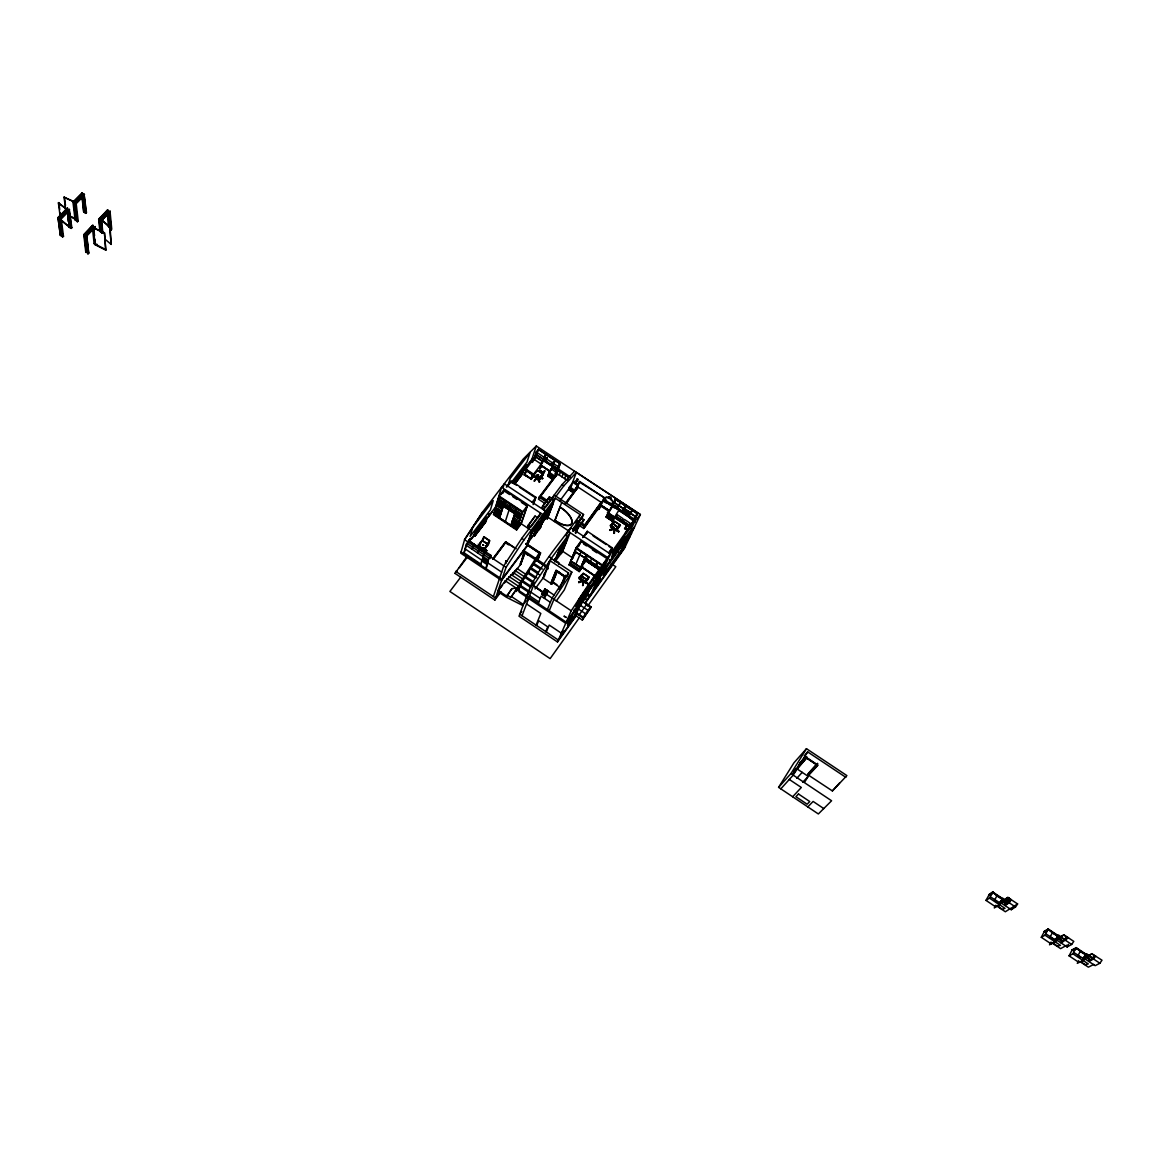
<?xml version="1.0" encoding="UTF-8"?>
<svg xmlns="http://www.w3.org/2000/svg" width="1160" height="1160" viewBox="0 0 1160 1160"><rect width="100%" height="100%" fill="white"/><g stroke="black" fill="none" stroke-linecap="round" stroke-linejoin="round"><path stroke-width="1.5" d="M543.721 594.862L543.039 594.297M615.032 529.366C624.211 534.383 612.929 530.497 617.526 527.176M619.295 527.046C619.135 526.016 618.352 527.292 619.44 526.712M616.685 529.467L618.962 531.164L618.468 531.904M614.887 529.134L614.002 533.412L614.278 529.033L609.74 530.236L613.77 528.163M614.322 533.296L614.742 529.467M613.654 528.337L610.407 525.161M582.465 580.957L582.596 580.348C571.706 573.083 589.802 581.044 578.666 581.697L578.782 582.552L583.103 581.102L582.798 585.568L583.712 581.203M583.886 581.407L587.685 583.886L585.539 581.523M588.381 578.68L587.366 579.13L588.236 579M481.719 550.768L482.082 548.143L479.152 548.839M482.342 550.87L483.01 548.158L486.794 550.637M482.705 548.26L486.692 550.957L483.387 547.723M487.475 545.765L487.374 546.085M478.224 544.185L480.472 546.244M523.203 579.275L513.198 572.547L510.849 575.693L511.212 574.664L521.231 581.348M577.941 479.355L576.883 478.891L576.766 480.704M610.232 525.799L613.799 528.017L609.783 529.917M582.625 580.043L578.913 582.233M584.002 578.231L584.915 578.159L584.031 578.332M610.798 497.915L609.812 496.973L609.812 497.872M610.087 497.828L610.928 497.872L609.696 497.423M501.004 591.788L494.87 600.053L455.01 573.388L467.538 555.625M585.104 603.374L624.385 548.477L640.378 514.533L536.283 445.991L523.16 459.128L482.546 512.125L464.565 539.675L460.738 553.175L501.57 580.435L527.061 546.229M463.681 553.697L466.668 543.257L488.998 558.149L485.721 568.414M463.884 553.827L466.857 543.503M470.293 538.863L468.35 541.705L468.611 540.821M468.901 540.69L469.583 539.791M468.393 542.634L469.046 540.168M468.51 541.183L470.598 538.457L469.873 539.313M475.005 531.715L473.918 535.441L474.947 536.137L485.967 521.696L487.099 517.94L486.069 517.244L475.005 531.715L476.035 532.411L474.947 536.137M475.701 530.816L474.571 534.586L475.6 535.267L476.731 531.497L475.673 530.86M475.629 532.425L476.397 529.902L477.427 530.584L476.296 534.368M476.702 531.541L475.6 535.267L474.614 534.542M471.786 548.97L474.382 544.446M477.021 530.613L477.789 528.076L478.819 528.772L477.717 532.498L476.644 531.86M471.989 549.115L474.599 544.591M477.717 529.714L478.486 527.176L479.515 527.858L478.37 531.642L477.34 530.961L478.413 531.599M477.688 532.541L478.79 528.815M480.472 526.089L481.255 523.537M479.762 529.83L480.907 526.046L479.863 525.35M481.168 525.175L481.908 522.682L482.98 523.32M481.212 525.132L481.951 522.638M582.16 575.664C585.466 570.067 575.142 584.495 582.712 574.417M481.139 528.017L482.284 524.233L481.226 523.58M482.546 523.377L483.328 520.826M481.835 527.118L484.024 519.912M483.923 521.565L484.721 519.013L485.75 519.695L484.59 523.508M484.329 521.55L483.212 525.306L482.183 524.625L483.241 525.262L484.373 521.507L483.299 520.869M484.619 520.666L485.402 518.1L486.446 518.796L485.272 522.609M485.315 519.767L486.069 517.244M478.442 545.765L483.14 539.429L478.442 545.765L484.401 549.753L488.462 544.228L489.738 540.647L483.763 536.659L489.476 540.995C479.703 558.511 489.911 537.602 488.215 544.577L482.241 540.603L483.763 536.659M489.274 513.691L488.592 515.228L488.897 514.272M477.471 552.769L480.08 548.245M477.673 552.899L480.284 548.375M481.487 547.737L478.906 548.288M495.596 506.775L501.584 487.287L542.894 514.634L536.007 533.6M499.177 496.074L493.464 514.62L516.577 529.975L521.231 523.798L527.51 505.455L503.947 489.839L499.177 496.074L522.768 511.72L516.577 529.975M521.391 502.367L527.032 506.093L521.246 523.029L516.591 529.207L511.052 525.538L516.591 508.312L505.108 500.7L499.598 517.925L510.849 525.408L493.87 514.126L499.278 496.828L504.904 500.569L499.525 517.606L494 513.952L499.278 496.828M485.272 542.416L488.389 544.49L482.632 540.865M503.266 487.04L504.266 483.778L545.534 511.096L538.602 530.12M484.401 549.753L478.514 545.519M480.53 564.949L483.705 554.741L485.764 552.029M502.889 493.232L503.947 489.839M484.808 551.798L470.322 541.981L485.257 551.986A3.161 2.857 17.2 0 1 485.764 552.595M483.909 554.886L481.965 561.135L486.983 564.485M503.397 492.391L503.904 490.782L509.515 494.508M507.761 486.272L510.255 478.37L530.149 452.385L526.988 462.072L511.647 482.125M486.765 564.34L488.751 558.105M486.113 568.675L487.939 562.977L501.671 572.141M513.909 482.328L514.764 479.689L515.779 480.37L514.503 484.286L522.551 473.759L523.827 469.843L522.798 469.176L512.067 483.227M490.187 557.293L490.796 555.393M514.576 481.443L515.432 478.804L516.461 479.486L515.185 483.415M490.027 558.598L491.042 555.423L468.741 540.56M514.286 483.836L515.112 481.255L514.083 480.573M515.243 480.559L516.113 477.92M515.924 479.674L516.78 477.036L517.809 477.717L516.519 481.647L515.504 480.979M516.171 480.095L517.462 476.165L518.476 476.833L517.201 480.776M517.259 477.92L518.128 475.281M518.607 476.165L519.477 473.512L520.507 474.193L519.202 478.137L518.187 477.471M517.867 479.892L520.144 472.642L521.173 473.309L519.868 477.253L518.853 476.586L519.912 477.209M519.941 474.411L520.782 471.801L521.841 472.439L520.55 476.383M521.957 471.786L522.798 469.176M521.884 474.628L523.189 470.685L522.13 470.046M526.133 465.928L524.349 468.408L524.769 467.335M525.393 466.857L524.856 467.436L525.335 466.581M582.32 574.157L582.407 575.316M613.423 523.566L613.625 522L613.669 523.233M525.799 466.102L526.524 465.233L524.625 467.509M551.841 469.002L549.361 472.279L549.753 471.177L540.502 465.073L532.962 475.063L525.335 469.873L533.005 474.933M524.291 474.933L526.35 469.394L533.237 473.933L531.57 478.921L524.291 474.933L531.57 478.921M526.249 470.394L524.74 474.991L526.669 469.843M531.483 460.534L536.283 445.991M510.849 525.408L516.591 508.312M511.052 525.538L516.794 508.442L522.435 512.183L516.591 529.207M493.275 559.163L505.977 541.952L516.186 548.738M532.527 462.449L533.643 459.084L541.27 464.116L539.559 469.133L542.039 465.87M525.291 470.017L534.093 458.403L536.21 452.037L538.298 449.311L560.251 463.768L556.118 475.165L553.668 478.442M536.181 455.677L538.298 449.311M531.251 478.471L532.788 473.889L530.83 479.007L525.161 474.44M531.149 479.471L533.237 473.933M533.586 475.673L539.443 479.544L533.586 475.673L537.5 470.365L543.344 474.237L539.443 479.544M587.627 578.782L587.917 577.883L587.366 579.13M493.391 596.588L499.365 578.956M499.772 577.782L503.802 565.848L521.768 538.37L540.662 513.155L539.516 516.316M537.5 470.365L543.257 474.512M538.182 477.92L539.53 482.139L537.298 478.05L534.311 481.226L536.804 477.688L532.338 476.368M540.502 465.073L549.492 471.177L547.737 476.165L552.841 479.529L557.539 471.264M534.165 480.921L536.674 477.412M494.87 600.053L506.05 567.341L524.015 539.864L555.22 498.133L580.13 514.591L578.854 517.737M537.298 478.05L539.183 482.082M541.067 463.986L544.315 458.49M552.972 463.232L555.046 460.476L545.939 454.488L543.808 460.709L541.27 464.116M504.542 583.016L505.296 580.827L516.823 588.526M539.85 481.56L538.066 478.253M612.378 507.268L613.437 504.817L612.378 507.268C615.742 502.004 648.904 536.891 627.255 514.446M482.893 540.516L484.14 536.921M517.215 588.555L518.796 586.423L507.283 578.738L506.905 579.84L509.269 576.665L520.753 584.321M533.107 504.629L535.485 497.814M533.673 503.745L535.92 497.307L511.125 480.907L506.384 487.099M542.663 478.529L539.835 477.412M539.647 478.283L542.445 478.775L542.634 477.891M509.269 576.665L508.863 577.825L511.212 574.664M528.148 527.684L528.191 525.248L535.064 516.07L537.689 517.809M539.501 497.727L556.901 474.802L556.264 474.382L539.139 497.147L538.428 499.148L545.171 503.599M513.198 572.547L512.792 573.707L515.127 570.561L525.103 577.216M570.488 477.036L558.569 469.176L557.742 470.278L568.472 477.354L567.327 480.414L557.264 473.787L540.546 496.001L540.183 497.016L547.389 501.772M488.084 543.967L489.346 540.386M515.127 570.561L514.736 571.663L517.07 568.516L525.611 574.2M535.064 516.07L527.597 526.915M505.296 580.827L498.162 590.425L506.76 596.167L511.908 588.671L516.809 588.004L518.912 589.512L518.404 590.208L517.621 589.686L520.637 582.146L521.42 582.668L518.912 589.512M516.678 569.618L517.07 568.516M538.37 558.685L537.602 558.178L539.748 552.45L537.095 558.859L538.37 558.685L540.603 552.769L540.024 553.654L525.9 544.025L540.183 553.422L520.753 583.596L519.97 583.074L539.327 552.928M526.35 543.547L540.531 552.972M532.222 535.963L527.698 541.618M522.435 557.076L524.132 552.334M527.322 543.605L531.034 532.73M524.117 552.928L520.55 564.673L525.074 552.87M531.222 533.165L527.22 545.649L532.527 531.686L531.613 531.077M531.918 531.222L538.051 523.16M520.376 563.89L524.378 552.697M511.908 588.671L506.76 596.167M520.55 564.673L525.059 551.74M527.22 545.649L532.092 532.034L540.038 521.391L539.081 521.768M537.645 517.925L538.515 516.461M544.548 509.689L542.053 507.63L542.663 505.934L549.463 496.872L552.073 498.597L545.287 507.659L542.663 505.934M537.341 523.174L533.716 535.007L526.901 544.127M507.152 595.095L510.748 597.501L517.867 587.279L519.52 592.325L526.712 597.125M558.178 466.509C552.348 483.488 556.002 467.886 560.005 463.739L555.524 476.426M540.038 521.391L534.47 535.92L533.571 535.326L538.472 521.87M618.816 526.625L619.15 525.654L618.57 526.959M536.645 528.51L534.209 535.253L536.761 528.684M534.47 535.92L539.704 521.725L532.019 532.019L527.249 545.345L501.975 579.26L461.086 551.957M544.388 508.935L543.793 509.486M556.351 475.339L558.569 469.176M556.901 474.802L557.264 473.787M542.053 507.63L549.463 496.872M516.403 589.091L516.809 588.004M540.879 523.711L543.88 515.461M517.867 587.279L510.748 597.501M544.141 515.852L539.995 528.51L545.461 514.373L544.548 513.764M559.308 475.122L560.425 472.048M518.128 589.005L520.637 582.146M539.995 528.51L545.04 514.692L552.914 504.165L552.058 504.266L546.911 518.216L552.392 503.817M519.52 592.325L518.912 586.612L519.738 584.945L536.022 560.077L544.75 565.877M518.404 590.208L520.898 583.35L520.13 582.813M541.082 524.088L545.896 517.635L549.564 507.645M552.421 499.902L554.19 495.073L583.538 514.46L581.61 519.187M552.914 504.165L547.172 518.883L546.273 518.288L551.333 504.643M561.976 476.89L563.107 473.816M547.172 518.883L552.32 504.832L544.721 515.025L539.777 528.539L534.832 535.18M547.288 518.462L555.22 498.133M564.659 478.645L565.79 475.586M535.572 561.28L536.022 560.077M537.863 559.381L540.183 553.422M554.509 521.579L561.745 502.439M633.969 528.134L565.732 623.283L526.292 596.936C537.805 565.978 561.803 541.648 580.13 514.591M554.886 520.405L560.019 507.065L563.136 509.138A15.602 6.888 36.6 0 1 571.865 523.16A15.602 6.888 36.6 0 1 558.076 522.261L554.886 520.405L557.96 522.435A15.602 6.888 36.6 0 0 571.735 523.32A15.602 6.888 36.6 0 0 563.02 509.298L560.019 507.065M568.878 488.925L573.475 492.753L568.647 489.563L569.589 486.809L572.866 482.415L577.709 485.605L573.518 492.391L568.675 489.201M628.662 528.612L640.378 514.533L576.375 472.396L571.445 485.3L559.642 501.135M528.946 597.269L533.426 585.582L551.449 558.09L570.14 532.672L562.673 551.29L554.929 561.846M522.043 615.757L528.641 598.516M574.214 482.082L577.375 483.966L574.534 481.4M576.375 489.361L579.652 481.443L604.157 497.596L602.025 502.251M576.781 488.81L579.652 481.443M544.025 574.2L544.895 572.764M566.268 503.382L578.057 487.099L601.17 502.323L584.277 525.755L579.928 522.87M544.112 576.636L551.232 558.438L571.822 572.112L564.282 589.976L556.249 601.083M547.781 569.183L548.303 568.154M559.236 564.267A2.914 2.624 21.8 0 0 558.207 562.397L554.393 560.091L559.773 552.29M554.799 559.627L560.28 552.639L564.775 541.358M555.06 559.163L554.596 559.57M554.639 561.484L559.178 550.043L567.211 539.226L561.803 552.726L561.222 553.509L559.671 552.479M538.211 603.476L541.111 596.153L550.347 602.315M545.026 595.413L542.097 593.456L541.865 594.283L545.171 596.486M554.813 561.237L559.642 549.274M555.103 561.121L559.613 549.753M483.053 539.647L480.472 542.155L480.472 543.721M480.211 544.054L480.472 542.155M554.088 595.051L544.794 588.86L543.475 592.035L546.766 594.239M543.678 592.296L544.997 588.99M566.051 535.847L567.892 531.193L607.797 557.612L599.517 575.737L599.735 574.678M559.598 552.595L563.615 542.634M543.938 592.47L545.258 589.164M544.214 592.644L545.519 589.338M579.333 578.884L583.262 573.33L589.251 577.317L585.322 582.856L579.333 578.884L580.798 575.519L586.815 579.522L585.684 582.262L579.696 578.289M580.942 576.128L580.087 578.55M544.475 592.818L545.794 589.526M568.661 532.309L569.908 529.192M544.736 592.992L546.055 589.701M544.997 593.166L546.316 589.875M545.273 593.34L546.592 590.048M561.222 553.509L566.79 539.69M545.534 593.529L546.853 590.222M545.794 593.702L547.114 590.411M546.055 593.876L547.375 590.585M544.432 598.328L547.955 591.31L544.794 588.86M546.316 594.05L547.65 590.759M560.135 573.025L557.134 571.024L552.015 583.697L550.696 583.668L556.133 570.328L565.79 576.737L563.586 581.856M546.592 594.225L547.912 590.933M550.855 583.437L556.133 570.328M573.924 528.481L573.171 529.279M567.24 576.172L568.559 573.011L549.826 560.57L542.952 578.173L551.377 583.784L556.669 570.676M551.595 584.277L557.032 570.88M573.866 529.105L581.392 517.969L584.016 519.709L575.838 530.395L573.866 529.105L580.58 519.97M556.8 572.576L552.899 582.233L551.986 581.624M536.079 625.139L540.821 613.466L526.567 603.939M536.659 625.53L538.718 620.716L547.737 626.835L545.736 631.605M575.215 532.687L576.578 529.337M575.838 531.382L577.868 526.393M576.245 531.005L577.477 527.96M576.621 530.511L577.462 528.757M575.824 533.368L579.043 525.495M586.163 579.609L585.046 582.349L587.859 583.248M588.308 578.144L586.134 581.174M585.322 582.856L586.568 579.87L580.798 575.519M547.375 609.565L552.116 598.053L568.559 573.011M610.667 526.698L614.495 521.304L620.411 525.204L616.569 530.598L610.667 526.698L612.219 523.174L618.164 527.104L616.932 530.004L611.015 526.103M612.364 523.769L611.407 526.365M549.202 610.784L553.972 599.285L571.822 572.112M584.277 525.755L601.17 502.323M579.463 525.625L583.784 528.481L603.36 500.25L612.335 506.166L615.394 499.134L637.405 513.634L634.172 520.55L589.352 583.277L571.242 610.798L557.496 641.944L518.999 616.192L525.828 598.154L528.177 599.72M582.871 566.558L579.231 571.576L569.082 564.833L576.201 547.679L580.841 541.328L607.26 558.815L602.649 565.21L594.993 582.044L599.778 574.577M580.174 543.576L580.783 542.126L576.143 548.477L569.284 564.978L571.111 562.47M559.279 589.396L564.934 576.215M560.352 587.236L565.137 576.114M562.44 583.074L565.674 575.288M562.571 583.306L565.166 577.086L555.915 570.938M485.649 547.172L486.257 545.736L485.402 547.52M578.884 546.026L580.841 541.328M585.988 534.398L587.293 531.294L612.306 547.839L609.508 553.943M586.539 533.702L587.236 532.063L583.553 537.109M546.302 631.982L549.216 625.066L561.367 633.186L563.035 630.866L559.99 637.725M600.068 504.788L609.319 510.878L600.068 504.788L603.36 500.25M601.808 505.31L598.531 509.37L600.488 504.73L609.478 510.661L609.13 511.444L600.358 505.673M598.734 509.501L600.691 504.875M619.541 525.915L617.424 528.844M616.569 530.598L617.917 527.438L612.219 523.174M575.78 564.34L581.247 551.58M600.691 505.397L600.808 503.193M604.113 501.091L606.158 502.439M605.999 502.425L605.23 501.627M586.206 554.871L579.42 570.662L569.676 564.195L576.274 548.288L586.206 554.871L579.029 571.445L582.16 567.11L595.109 575.838L592.223 579.855L594.79 581.551M579.231 571.576L586.423 555.016L602.286 565.529L576.143 548.477M600.75 568.791L584.988 558.207L586.423 555.016M600.634 570.604L584.915 560.193L586.293 556.988M586.481 556.843L584.915 560.193M586.655 557.061L585.351 560.077L590.295 563.354L590.976 561.803L586.032 558.511M607.477 512.836L629.358 527.264L607.477 512.836C616.351 500.627 607.622 514.779 615.394 499.134M600.532 505.093L603.78 500.656L612.553 506.441L606.158 516.852L612.306 520.898L618.759 510.4L632.214 519.26M606.187 517.041L612.321 521.087L606.187 517.041L608.797 513.445M610.61 508.863L615.554 499.38L620.383 502.555L617.265 507.804M564.151 616.293L566.355 617.555L564.253 616.149M583.262 573.33L589.251 577.317M612.639 506.093L615.554 499.38M578.782 582.552L582.842 580.899M591.15 562.049L590.512 563.485L595.486 566.79L596.82 563.803M582.509 585.351L583.132 585.452M617.468 507.95L620.586 502.686L632.113 510.284L628.966 515.518M573.837 610.639L574.882 609.319M576.694 603.91L588.903 585.597L589.962 586.293L577.738 604.606L576.694 603.91L577.999 602.083M574.722 609.217L574.345 609.913M616.09 516.591L621.948 520.289L623.094 518.737L617.366 514.793L616.09 516.591L621.948 520.289M579.855 599.067L580.913 596.718L581.972 597.414L580.391 600.923M614.495 521.304L620.411 525.204M578.898 602.562L579.957 600.213L578.869 599.561M581.189 597.212L582.262 594.848L583.306 595.544L581.726 599.067M579.043 602.779L580.116 600.43M581.377 597.385L582.929 593.92L583.973 594.616L582.9 593.963M579.725 601.851L581.305 598.342L580.246 597.647M582.523 595.355L583.596 592.977L584.654 593.688L583.059 597.197M587.685 583.886L585.409 581.827M595.385 567.124L597.038 563.934M581.566 598.836L582.639 596.472L581.551 595.834L580.014 599.299L580.682 598.371M583.871 593.485L584.945 591.121M585.089 591.353L584.046 593.673L585.336 591.875M584.712 592.745L586.279 589.265M582.392 598.139L583.465 595.776M610.58 525.378L614.162 527.597M573.388 619.019L581.058 601.909M583.726 596.269L585.322 592.745L584.234 592.093M610.029 530.453L614.133 528.96M584.915 594.181L585.988 591.817L584.901 591.165M574.983 616.786L582.146 600.851L580.522 603.113M585.061 594.413L586.134 592.049M586.902 591.397L587.99 589.034L586.902 588.381M592.223 579.855L595.109 575.838M576.128 615.902L577.013 613.945L583.248 618.106L582.349 620.063L576.128 615.902L557.496 641.944M587.076 591.6L589.323 587.178L588.279 586.481M589.425 587.453L587.743 590.672M613.712 533.194L614.466 532.976M587.728 593.746L590.44 587.772M594.166 583.204L602.359 565.196M623.166 521.26L628.966 525.088L623.166 521.26L624.442 519.462L630.228 523.276L628.966 525.088M598.241 577.941L590.266 595.428L586.25 592.76M610.247 551.74L611.813 548.303L608.986 546.447M593.485 590.933L601.518 573.374M602.069 572.199L610.392 554.016L570.517 527.626M604.055 570.125L597.53 582.132M629.169 515.663L632.316 510.414L637.144 513.604C636.405 518.143 612.378 551.855 634.172 520.55M597.937 584.727L600.387 579.507M614.002 550.666L612.335 554.277L613.365 554.958L625.399 536.921L624.37 536.239L614.002 550.666L615.032 551.348M610.566 559.584C608.391 562.832 611.088 558.366 610.102 560.352M627.371 530.395L624.602 528.423L627.415 530.294M609.682 561.005L609.971 560.135M616.105 548.593L617.265 546.128M616.758 547.679L617.903 545.214L618.947 545.91M627.923 529.467L625.733 528.032L626.791 525.77M614.539 552.899L615.684 550.434L614.626 549.797M617.961 545.577L616.845 547.999L617.497 547.085M615.279 552.29L617.642 547.723L616.569 547.085M616.583 550.478L618.294 546.809L617.221 546.172M617.236 549.579L618.382 547.114M617.874 548.68L619.6 544.997L618.526 544.359M625.37 546.389L584.973 602.823L591.194 606.97L582.349 620.063M621.934 540.473L623.109 537.993L624.138 538.675L623.05 541.473L625.399 536.921M622.587 539.574L623.746 537.095M620.47 545.07L621.63 542.59M621.107 544.171L622.833 540.473L621.774 539.835M621.76 543.272L624.109 538.718M632.736 520.695L633.969 518.346M632.707 520.956L633.041 520.303L634.766 522.319M637.144 513.604L632.258 523.131L637.405 513.634M631.939 524.044L627.183 531.382M631.736 525.045L633.911 520.39M627.821 535.398L628.705 533.977M628.43 536.123L620.266 553.509L617.439 551.638M544.548 470.8L539.154 479.022L544.548 470.8L543.097 474.556M544.924 471.061L539.53 479.283L543.344 474.237M541.343 475.788L539.4 478.688M1090.081 959.015L1088.834 961.452L1093.546 959.015L1095.475 956.217L1091.937 953.854L1086.586 956.681L1088.921 958.232M1085.557 954.404L1083.759 958.001M1082.758 960.32L1085.934 954.216L1080.207 951.403L1076.089 947.735L1071.941 949.88M1086.035 954.202L1082.831 960.408L1072.898 953.781L1076.117 947.589L1086.035 954.202L1085.093 954.665M1084.498 957.827L1086.557 953.824L1092.241 957.899L1095.475 956.217M1078.655 960.683L1077.292 963.337L1085.311 959.146L1086.688 956.463L1089.022 958.015M1088.616 955.608L1092.126 957.957L1090.879 960.393L1087.355 958.044L1088.718 955.55M1060.907 939.542L1058.674 937.788L1063.923 934.83L1073.783 941.398L1071.68 944.443L1067.098 946.952L1057.282 940.441L1049.524 944.806L1050.917 942.166L1060.617 948.634L1066.91 945.183M1080.337 957.508L1077.901 955.869L1080.207 951.403L1083.875 953.839M1078.959 962.438L1069.07 955.84L1072.261 949.707M1075.668 947.865L1085.601 954.419M1067.084 946.981L1068.476 944.312M1062.067 940.325L1060.791 942.746L1065.344 940.209L1067.272 937.41L1063.749 935.076L1058.572 937.99M1060.646 936.831L1059.268 939.31L1062.763 941.644L1064.14 939.165L1058.775 935.308L1056.499 938.367M1044.522 931.205L1041.288 937.309L1051.148 943.878L1054.889 941.775L1058.138 935.598L1048.248 929.001L1044.203 931.393M1056.688 939.281L1058.775 935.308M1057.282 940.441L1058.674 937.788L1061.008 939.339M1052.454 938.889L1050.003 937.265L1052.352 932.829L1048.219 929.16L1044.986 935.163L1054.889 941.775M1047.813 929.29L1057.717 935.83M569.923 477.296L569.284 476.412L568.951 477.296M1008.214 901.885L1004.734 899.565L1003.342 902.016L1006.822 904.336L1008.214 901.885L1011.129 900.001L1007.808 897.419L1017.595 903.944L1015.508 906.989L1011.244 909.701L1001.486 903.234L994.279 907.932L995.701 905.322L1005.343 911.745L1011.201 908.019M1011.23 909.73L1012.651 907.091L1017.595 903.944M1000.297 902.32L1002.153 898.797L992.38 892.272M999.267 904.655L1002.588 898.565L992.771 892.011L989.437 898.101L999.267 904.655L1002.486 898.58L996.889 895.854L992.742 892.17M1001.312 902.349L1003.443 898.42L1001.327 901.566M1001.486 903.234L1002.921 900.61L1005.082 902.045M1006.285 903.133L1004.981 905.525L1009.214 902.799L1011.129 900.001M996.918 901.842L994.497 900.232L996.889 895.854L1000.529 898.275M995.788 906.932L985.986 900.392L989.306 894.374M809.723 773.256L808.81 772.647L807.737 774.663L832.387 790.932L846.887 775.59L806.476 748.693L793.889 762.874L778.592 787.35L818.351 813.957L831.589 800.762L790.917 773.618L778.592 787.35M583.929 580.536L583.147 580.595M832.387 790.932L839.55 783.029M808.665 775.271L818.017 765.151L805.373 756.74L799.631 763.193M804.764 781.913L808.201 776.359L796.224 768.369M798.486 794.005L809.753 801.545L807.142 804.213L795.919 796.717L798.515 793.947M790.917 773.618L806.476 748.693M792.759 773.909L794.484 771.139M845.843 777.331L807.679 751.912L793.208 775.141L780.825 788.843M515.504 591.063L528.134 571.43M517.664 589.135L516.142 591.499L518.085 588.86M520.289 585.046L518.418 587.961L517.78 587.525M526.756 574.997L528.728 571.938M464.565 539.675L482.546 512.125M608.347 497.437L608.26 497.567A4.64 2.146 36.2 0 0 606.115 500.453A4.64 2.146 36.2 0 0 612.828 503.063A4.64 2.146 36.2 0 0 608.304 497.466L608.986 496.668M1091.937 953.854L1102 960.205L1099.897 963.249L1095.156 965.671L1085.311 959.146M582.74 617.758L590.687 606.622M583.248 618.106L591.194 606.97M577.013 613.945L558.337 640.03L519.752 614.22L521.783 611.436M578.927 615.221L586.873 604.085M579.318 617.773L550.13 658.634L449.891 591.455L460.679 577.216M587.656 606.1L615.8 566.689L611.291 563.702M600.343 569.357L579.492 598.371L575.722 606.854L596.385 578.072M600.793 568.69L585.118 558.033M635.1 521.666L633.041 520.303M596.849 577.375L599.575 573.562M579.087 602.736L581.058 599.995M581.755 599.01L584.393 595.341M585.089 594.37L586.38 592.572M622.398 542.372L619.846 545.925L621.542 542.285L620.47 541.648M609.522 560.904L610.407 559.482M627.98 535.5L628.865 534.078M634.549 526.901L566.24 622.151L519.926 591.237M568.559 621.195L567.878 622.166L568.937 622.804M626.4 540.444L631.562 533.237M588.439 594.065L577.955 608.696L586.09 614.118M624.544 544.402L629.691 537.225M568.269 623.717L572.851 617.323L571.822 616.641L569.226 620.266L570.256 620.962L569.197 620.324M595.863 585.742L600.706 579L595.79 585.93M568.777 624.254L569.4 623.384M596.994 562.02L595.66 565.007M585.669 581.073L587.917 577.883M624.558 528.539L627.4 524.538M625.733 528.032L627.342 525.799M608.652 552.914L612.306 547.839M609.145 552.61L611.073 549.941M636.014 516.04L633.954 518.94L612.451 504.643M629.445 527.046L634.056 520.216M626.98 531.251L631.025 525.321M591.702 558.511L590.382 561.512M616.961 528.772L619.15 525.654M630.01 512.154C629.59 518.071 619.745 511.589 625.356 509.095M584.915 557.887L574.882 551.508L584.857 557.989M612.465 520.55L615.322 516.562M612.321 521.087L615.786 516.301M620.44 509.95L612.48 507.007M586.684 557.859L585.104 560.034L600.808 570.459M585.814 560.585L581.247 566.892L596.849 577.361L581.247 566.892L585.771 560.686L598.546 569.154M613.292 522.537L611.494 524.943M625.428 505.876L622.297 511.125L624.327 508.341M625.632 506.021L622.514 511.27L624.529 508.471M581.812 566.66L579.957 569.284L570.198 562.788M569.082 564.833L571.358 561.861M105.763 250.154L104.472 232.783L93.322 227.694L95.106 244.702L105.763 250.154L104.472 232.783M557.134 571.024L564.514 576.796M542.097 593.456L544.924 595.558M582.683 537.602L587.293 531.294M541.894 593.949L545.214 596.385M550.696 583.668L552.058 581.841M575.505 550.029L579.289 544.794M551.377 583.784L552.551 582.175L551.913 581.74M573.127 555.712L575.113 552.957M572.373 557.554L575.201 553.683M571.604 559.381L573.591 556.626M612.408 504.745L614.481 501.86M524.363 603.243L526.263 600.663M535.021 588.99L544.605 575.925M604.157 497.596L579.246 481.995M583.784 528.481L601.097 504.846M598.531 509.37L601.605 505.165M605.158 502.178L606.027 502.846M95.106 244.702L94.888 239.163M567.37 532.512L569.995 528.96M575.447 523L577.39 520.361M572.764 529.105L583.538 514.46M572.88 529.815L573.765 528.38M567.08 539.139L559.178 550.173M573.171 530.961L578.347 523.957M572.996 531.352L574.983 528.655M526.727 595.79L529.946 591.426M526.292 596.936L528.423 594.036M575.838 530.395L578.072 527.901M580.624 523.885L583.335 521.376M554.393 560.091L555.423 558.758M584.016 519.709L577.042 529.221L577.955 528.076M525.639 553.262L527.655 555.103L528.235 554.321L527.409 554.437M498.742 590.237L502.57 585.075M504.919 581.928L507.283 578.738M577.665 485.707L574.403 490.114L569.589 486.809M565.34 503.353L577.086 487.548L577.723 487.968M574.49 491.39L576.534 488.65M499.713 592.441L495.552 598.038L455.604 571.314M513.227 574.273L520.492 564.485M565.558 503.918L578.057 487.099M525.828 544.228L526.408 543.344M527.452 542.184L528.481 540.865M568.647 489.563L571.706 485.46M575.49 482.632L576.317 482.864M543.3 509.617L562.034 484.59L574.562 471.221M538.675 516.577L530.816 526.988L528.191 525.248M556.017 496.291L563.861 485.793L576.375 472.41M551.957 504.542L545.04 514.692M522.435 512.183L505.108 500.7M522.768 511.72L527.51 505.455M521.725 514.054L516.098 510.327M521.188 515.635L515.533 512.01M521.289 515.562L515.577 511.908M520.535 517.563L514.924 513.851M532.164 502.295L535.92 497.307M558.656 467.465L556.582 470.206L551.855 467.088M519.926 519.375L514.329 515.663M558.612 467.582L556.553 470.322L551.812 467.204L553.929 464.348M558.018 469.249L555.915 472.091L551.232 468.872M519.317 521.188L513.735 517.476M492.84 558.656L505.441 541.909L514.996 548.274M517.853 525.697L512.299 522.014M492.899 559.323L505.977 541.952M517.476 526.814L511.937 523.131M517.099 527.93L511.56 524.247M64.075 197.243L75.153 202.289L64.075 197.243L65.598 209.394M536.993 475.687L539.69 477.949L536.688 475.223L535.587 476.673L536.993 475.687L539.937 477.615M498.118 500.322L515.33 511.879L503.904 504.296M514.721 513.706L503.353 506.036M513.126 519.274L518.708 522.971L513.271 519.1M549.492 471.177L553.247 466.248M553.059 466.798L549.115 472.265L554.234 475.643M512.532 521.072L518.23 524.581L512.328 520.941M547.737 476.165L549.39 473.99M547.94 476.296L549.593 474.121M510.849 504.498L505.354 521.478M539.588 468.35L541.923 465.262M536.688 475.223L539.777 477.76L542.517 478.239M539.4 471.627L540.255 470.51L543.503 472.903M540.255 470.51L543.344 473.048M539.791 471.888L540.574 470.974L543.257 473.236M504.904 500.569L499.134 497.016M504.223 502.454L498.611 498.727M504.44 502.599L516.026 510.009M503.107 506.007L497.51 502.295M503.31 506.137L514.866 513.532M502.526 507.834L496.944 504.136M501.41 511.372L495.813 507.79M501.381 511.473L495.958 507.616M455.01 573.388L457.185 570.546M459.346 567.689L466.914 557.728M500.975 512.995L495.436 509.312L500.946 513.111M500.584 514.242L495.045 510.56M545.939 454.488C540.574 464.623 537.327 471.38 545.736 454.343L538.472 449.558L534.093 458.403M500.236 515.359L494.697 511.69M499.873 516.49L494.349 512.822M544.359 458.374L542.242 461.216L534.992 456.446L537.109 453.603M501.048 494.522L503.904 490.782M507.34 486.663L511.125 481.719M498.089 500.438L503.832 503.976M468.205 541.604L470.598 538.457M488.433 515.112L489.433 513.793M524.189 468.307L526.524 465.233M468.64 542.082L475.252 533.412M498.379 503.28L475.991 532.716L477.021 533.412L479.182 526.263L480.211 526.945L479.065 530.729L478.036 530.048M513.721 483.067L531.904 459.229M471.627 538.922L473.802 536.079M487.954 517.548L492.304 511.85M523.856 470.51L530.395 461.955M533.846 459.215L536.384 455.808M533.47 460.622L535.702 457.635M1084.223 956.855L1086.557 953.824M793.846 771.574L795.919 769.065M793.947 771.719L806.693 756.914M794.324 771.98L806.084 758.524M794.44 772.139L807.171 757.32M804.228 755.769L807.679 751.912M798.848 764.614L805.518 757.176L817.466 765.151L808.404 774.938M798.471 765.76L806.04 757.176M798.182 766.238L806.055 757.683L816.741 764.947L817.64 763.468L808.636 773.212L817.466 763.439M796.804 778.288L802.212 772.357M813.682 768.109L808.085 774.72L817.351 764.715M807.737 774.663L817.075 764.527M809.651 773.372L814.291 768.369M802.749 782.246L808.201 776.359M792.657 796.76L801.328 787.481L789.308 779.462M511.893 575.316L514.344 572.75M84.665 234.436L86.666 252.198L85.782 252.271L86.463 251.575L88.697 253.213L88.015 253.924L85.927 236.103L95.366 226.533L86.043 236.19M97.194 244.368L96.526 245.064L94.105 243.629L94.772 242.918L96.584 244.789M109.823 228.1L111.142 229.622L109.547 211.671M109.62 228.94L111.084 229.912L111.751 229.216L110.026 211.163L100.92 220.792L102.138 233.305M85.782 252.271L83.781 234.523L92.916 225.083L84.274 234.842L86.275 252.605M99.731 229.883L98.658 219.138L107.706 209.8L99.165 219.472L100.398 232M93.017 225.808L84.709 234.784L86.449 235.944M99.586 219.414L107.851 210.874L109.576 212.019M86.797 235.987L85.303 235.001L93.249 226.78L94.728 227.766L86.797 235.987L88.697 253.213L86.608 235.393M100.166 219.631L108.04 211.497L109.519 212.469L101.659 220.603L100.166 219.631L107.953 211.686L107.082 211.106L99.412 219.037L101.312 220.56M93.162 226.969L85.405 234.987L84.535 234.407L92.292 226.388L93.235 226.606M102.007 233.232L100.79 220.719L110.026 211.163M58.131 217.66L67.526 208.089L58 217.573L60.392 235.567L61.074 234.856L63.495 236.306L62.321 236.683L59.958 218.704L69.15 209.337L71.862 227.708L71.181 228.404L68.962 226.78L69.644 226.069M85.84 213.353L83.926 195.793L76.197 203.667L78.228 221.168L77.067 221.545L74.936 203.435L84.042 194.155L86.507 212.671L85.84 213.353L83.636 211.729L84.303 211.048M70.427 227.737L68.237 210.032M84.984 212.787L83.331 196.808M62.321 236.683L61.002 235.146L58.623 217.152M69.281 226.649L71.862 227.708M77.067 221.545L75.748 220.023L73.602 201.883M85.303 205.726L86.028 212.338L83.941 211.613M807.809 806.896L813.116 801.444L823.76 808.563M78.228 221.168L75.82 219.733L75.139 220.429L72.993 202.304L82.302 192.835L82.781 196.229M82.418 192.908L72.993 202.304M67.033 208.582L58.667 217.5L60.407 218.645L68.759 209.728M75.371 203.377L83.65 194.546M69.644 209.655L59.958 218.704M84.535 194.474L74.936 203.435M63.495 236.306L61.233 218.936L69.034 210.975L68.164 210.395M577.158 479.602L577.607 478.834M578.042 479.921L577.477 479.834M111.171 244.398L110.084 227.041L101.21 219.544L109.635 227.404L111.171 244.398L104.922 239.09M60.653 220.226L69.803 227.258L67.889 211.758M58.392 202.899L67.671 210.032L58.392 202.899L60.204 216.761M989.002 894.577L992.771 892.011M992.801 892.127L989.32 894.65L990.118 895.187M989.567 894.809L992.83 892.62M989.842 894.998L993.105 892.808M990.307 895.041L991.785 894.056M985.986 900.392L989.538 898.072M1002.588 898.565L999.34 903.466L1000.065 902.987L990.698 897.042M999.862 902.509L1007.808 897.419M1008.011 897.564L1002.82 900.812L1005.126 902.364M1003.414 900.928L1008.286 897.753M1003.69 901.117L1008.577 897.941M1003.965 901.306L1008.852 898.115M1003.342 902.016L1006.923 904.278M1004.241 901.48L1009.128 898.304M1004.531 901.668L1009.403 898.492M1006.024 901.059L1009.693 898.681M1006.3 901.247L1009.968 898.869M1006.576 901.436L1010.244 899.058M1006.865 901.624L1010.534 899.246M1007.141 901.798L1010.809 899.42M1007.416 901.987L1011.085 899.609M1007.619 902.132L1011.303 899.754M1048.292 929.116L1044.522 931.48L1045.537 931.886M1044.768 931.639L1048.278 929.595M1046.857 930.769L1048.553 929.784M1041.288 937.309L1045.102 935.148M1057.224 936.077L1058.138 935.598M1058.674 937.788L1054.889 940.513L1057.964 935.656L1052.352 932.829L1056.006 935.264M1059.268 939.31L1062.879 941.587M1063.488 939.383L1067.432 937.164M1063.706 939.513L1067.649 937.309M1063.981 939.702L1066.62 938.237M1064.256 939.89L1066.895 938.426M1064.546 940.079L1068.49 937.874M1072.507 950.141L1076.132 948.169M1074.653 949.315L1076.422 948.358M1075.204 949.678L1076.973 948.735M1069.07 955.84L1073.014 953.766M1092.111 953.607L1082.787 959.131L1083.599 958.711L1074.116 952.693M1087.355 958.044L1090.98 960.335M1091.56 958.087L1095.634 955.97M1093.807 964.395L1088.384 967.164L1080.047 961.611M520.753 583.596L520.057 583.045M609.58 497.176L610.392 497.553M506.282 562.962L505.383 562.499L506.354 561.962M568.922 477.789L568.356 478.558M577.926 479.776L577.23 479.964M536.746 476.861L532.222 476.716L536.558 477.746M532.44 476.47L535.238 476.963M539.762 477.949L542.561 478.442M999.282 902.77L1000.021 903.016M1082.787 958.464L1083.556 958.726M613.35 505.078L618.048 506.804M523 605.636L506.384 597.255L497.785 591.513M93.322 227.694L104.139 233.218M71.122 216.499L74.153 218.051M70.803 216.935L75.342 219.255M95.424 244.267L106.082 249.719M994.497 900.232L996.846 901.624M1050.003 937.265L1055.614 940.107L1046.233 934.076M1077.901 955.869L1080.279 957.29M68.251 210.207L66.758 209.061M624.486 508.573L627.357 510.473M628.401 511.024L630.982 512.72M613.365 501.932L635.39 516.432M613.524 502.164L618.352 505.354M618.555 505.485L630.083 513.082M630.3 513.213L635.129 516.403M536.21 452.037L558.134 466.625L560.251 463.768L555.249 460.622L550.986 469.539M535.717 454.256L542.981 459.041L535.688 454.372M552.493 465.305L557.235 468.437M552.45 465.421L557.191 468.538M543.605 460.578L552.856 466.668L543.764 460.839M614.061 507.036L629.779 517.389M535.035 456.329L542.285 461.114M542.474 466.189L550.029 471.177M548.738 473.352L553.856 476.731M607.985 512.662L614.148 516.736M569.111 488.055L573.953 491.245M548.346 474.425L553.465 477.804M607.521 513.721L613.683 517.78M547.97 475.513L553.073 478.877M562.034 484.59L563.861 485.793M607.072 514.764L613.22 518.824M606.607 515.808L612.755 519.868M525.929 469.93L532.817 474.483M610.784 526.437L616.699 530.337M623.717 537.138L624.776 537.776M521.463 470.931L522.508 471.554L521.217 475.513L520.202 474.832M521.812 472.483L520.782 471.801L518.534 479.022L517.519 478.34M521.536 473.091L522.551 473.759M621.122 540.749L622.195 541.386M518.766 474.44L519.825 475.078M58.769 217.384L60.247 218.37M518.1 475.325L519.158 475.948M619.832 542.547L620.89 543.184L614.669 553.146L616.337 549.535L615.279 548.898M517.418 476.209L518.447 476.876M516.084 477.963L517.128 478.601L515.852 482.531L514.837 481.849M581.726 522.986L584.625 524.9M540.546 496.001L547.752 500.772M83.694 194.894L81.969 193.763L73.645 202.246L76.197 203.667M515.533 480.936L516.562 481.603M551.232 504.817L552.145 505.426M580.188 523.87L584.51 526.741M539.139 497.147L547.23 502.498M514.054 480.617L515.083 481.298M513.372 481.501L514.431 482.139M512.705 482.386L513.764 483.024M512.517 482.632L516.736 485.402M519.491 487.229L534.078 496.886M593.093 535.934L606.158 544.562M574.678 527.104L577.303 528.844M548.115 517.346L569.487 531.497M545.896 517.635L539.675 527.017L540.589 527.727M512.589 496.538L516.896 499.38M583.611 543.996L586.452 545.867M592.398 549.811L596.863 552.769M67.077 208.93L68.803 210.09M93.061 226.156L94.757 226.969M576.201 547.679L602.649 565.21M591.194 561.947L596.167 565.239M596.385 565.384L600.111 567.849M595.689 566.936L600.648 570.212M497.654 502.12L503.237 505.818M515.069 513.663L520.68 517.389M497.089 503.947L502.671 507.659M514.46 515.49L520.057 519.187M496.552 505.673L502.091 509.486M519.549 522.667L530.018 529.627M561.933 550.797L572.996 558.134M60.364 218.356L61.233 218.936M559.453 552L561.266 553.204M511.197 525.364L516.722 529.033M579.275 570.851L569.546 564.369L579.231 570.938M592.267 579.753L594.833 581.464M554.495 559.903L558.207 562.397A2.914 2.624 21.8 0 1 559.192 564.369M521.768 538.37L524.015 539.864M549.188 556.597L551.449 558.09M579.449 578.637L585.438 582.61M526.089 543.88L540.27 553.305M86.666 252.198L88.377 253.329L86.406 235.596M485.373 518.158L486.402 518.839M588.236 586.525L589.294 587.221M587.569 587.453L588.657 588.105M483.995 519.955L485.054 520.608L483.894 524.407L482.864 523.726M586.235 589.309L587.322 589.962L585.713 593.5L584.669 592.803M484.242 521.913L485.3 522.551M482.603 521.768L483.647 522.464M555.959 570.561L565.616 576.97M545.214 564.775L523.523 550.347L523.102 551.565L544.75 565.964M585.148 593.441L589.585 596.385M480.53 524.494L481.603 525.132M481.487 525.524L482.546 526.162L483.676 522.421L482.647 521.725L480.443 528.931L479.413 528.235M479.834 525.393L480.878 526.089M480.791 526.437L481.864 527.075M505.659 542.909L508.573 544.852M533.658 563.282L542.401 569.082M582.726 596.82L587.163 599.778M533.237 564.413L540.516 569.241M478.123 529.685L477.093 528.989L478.094 529.728M580.217 597.69L581.261 598.4M83.143 195.039L81.664 194.054L83.636 211.729M75.226 203.116L73.718 201.956M579.55 598.633L580.624 599.285M556.93 584.683L553.03 582.088L552.015 583.697M582.827 601.895L590.947 607.303M530.874 567.602L538.153 572.446M552.697 582.552L560.497 587.743M530.018 568.501L539.154 574.591M578.231 600.46L579.289 601.155M520.245 563.296L521.13 563.89M580.391 605.288L588.526 610.711M528.076 571.996L536.79 577.796M527.655 573.112L534.919 577.941M525.291 576.317L534.006 582.117M524.885 577.419L533.586 583.219M575.519 612.103L583.654 617.526M464.565 539.675L506.05 567.341M531.164 584.089L571.242 610.798M1004.647 899.623L1008.127 901.943M1009.214 902.799L1015.508 906.989M1060.53 936.888L1064.039 939.223M1065.344 940.209L1071.68 944.443M1093.546 959.015L1099.897 963.249M542.88 592.064L534.89 586.742L542.677 592.441M522.508 580.624L531.222 586.438M1046.334 930.421L1047.132 930.958M1074.131 948.967L1074.928 949.504M522.101 581.74L530.801 587.54M466.32 545.33L483.111 556.655M483.358 556.684L488.142 560.005M1072.261 949.982L1073.333 950.692M482.864 558.264L487.678 561.484M482.836 558.366L487.649 561.585M482.415 559.7L487.229 562.919L482.386 559.801M570.517 618.483L571.576 619.121M530.903 592.18L540.226 598.4M519.738 584.945L529.888 591.716M465.059 548.868L482.183 560.439M569.85 619.397L570.909 620.034M519.332 586.047L528.032 591.846M568.53 621.238L569.589 621.876M529.54 595.732L538.82 601.938M464.159 552.87L480.791 564.093M511.168 596.356L523.421 604.534M616.322 529.888L618.613 531.585M579.376 577.332L582.856 579.928M483.285 548.042L486.736 550.637M62.35 220.922L69.803 227.258M548.839 498.568L549.376 499.351M616.134 526.016L615.235 526.089M58 217.573L60.392 235.567M60.32 218.094L62.814 237.002M58.812 216.949L61.19 234.944M58.841 202.536L59.74 209.467M60.204 212.932L60.653 216.398M67.425 212.106L69.368 227.621M67.86 217.92L68.295 221.458M64.394 196.794L65.496 205.494M69.15 209.337L69.76 214.252M70.165 217.543L70.963 224.112M69.034 210.975L71.181 228.404M69.672 217.167L70.978 227.78M67.396 208.002L67.802 211.294M101.659 220.603L102.819 232.71M75.299 202.84L77.546 221.864M81.925 193.415L83.752 211.816M85.927 236.103L87.899 253.837M85.985 240.135L86.26 243.614M84.042 194.155L84.767 200.767M83.52 202.84L84.056 207.814M82.302 192.835L83.027 199.448M83.389 202.768L84.114 209.38M93.829 228.955L94.54 235.755M92.655 229.839L94.105 243.629M100.253 219.356L101.355 231.797M99.543 219.066L100.79 231.695M101.282 220.212L102.5 232.841M107.706 209.8L109.359 227.302M107.242 212.845L108.518 226.737M109.344 211.874L111.084 229.912M553.059 462.26A4.625 2.117 37.3 0 1 550.652 464A4.625 2.117 37.3 0 1 545.78 460.099A4.625 2.117 37.3 0 1 547.317 457.678M552.899 462.477A4.625 2.117 37.3 0 1 550.492 464.217A4.625 2.117 37.3 0 1 545.606 460.317A4.625 2.117 37.3 0 1 547.158 457.896M576.187 480.486L577.346 480.907L576.187 480.486M505.847 560.918L507.036 561.353L505.847 560.918M537.95 474.715L538.805 475.078L538.008 474.628M472.758 527.322L470.119 536.457L490.419 509.892L493.247 500.569L472.758 527.322M482.763 544.968L483.633 545.345L482.763 544.968M610.667 499.583L611.335 498.626L610.711 499.51M571.3 616.511L567.443 625.182L574.954 614.698L578.884 605.94L571.3 616.511M607.347 566.065L603.011 575.476L621.673 549.405L626.197 539.777L607.347 566.065M615.641 548.057L611.552 556.93L630.562 530.439L634.81 521.362L615.641 548.071M629.59 512.212L628.532 513.663L624.399 510.936L625.457 509.486L629.59 512.212M580.812 567.414L570.894 561.106L580.768 567.515M538.385 521.986L536.457 524.566L538.37 522.043M999.891 904.96L998.47 906.772L1002.196 909.266L1004.995 908.367L999.891 904.96M1055.295 941.92L1053.729 943.645L1057.47 946.154L1060.443 945.356L1055.295 941.92M1083.136 960.494L1081.483 962.177L1085.238 964.685L1088.283 963.931L1083.136 960.494M623.486 539.574L622.456 538.892L623.457 539.617M620.237 544.098L619.208 543.416L620.208 544.141M616.99 548.622L615.96 547.94L616.961 548.665M586.655 590.889L585.611 590.193L586.626 590.933M572.228 618.193L571.198 617.511L572.199 618.236M605.955 500.671A4.64 2.146 36.2 0 0 612.668 503.28A4.64 2.146 36.2 0 0 608.144 497.684A4.64 2.146 36.2 0 0 605.955 500.671"/></g></svg>
